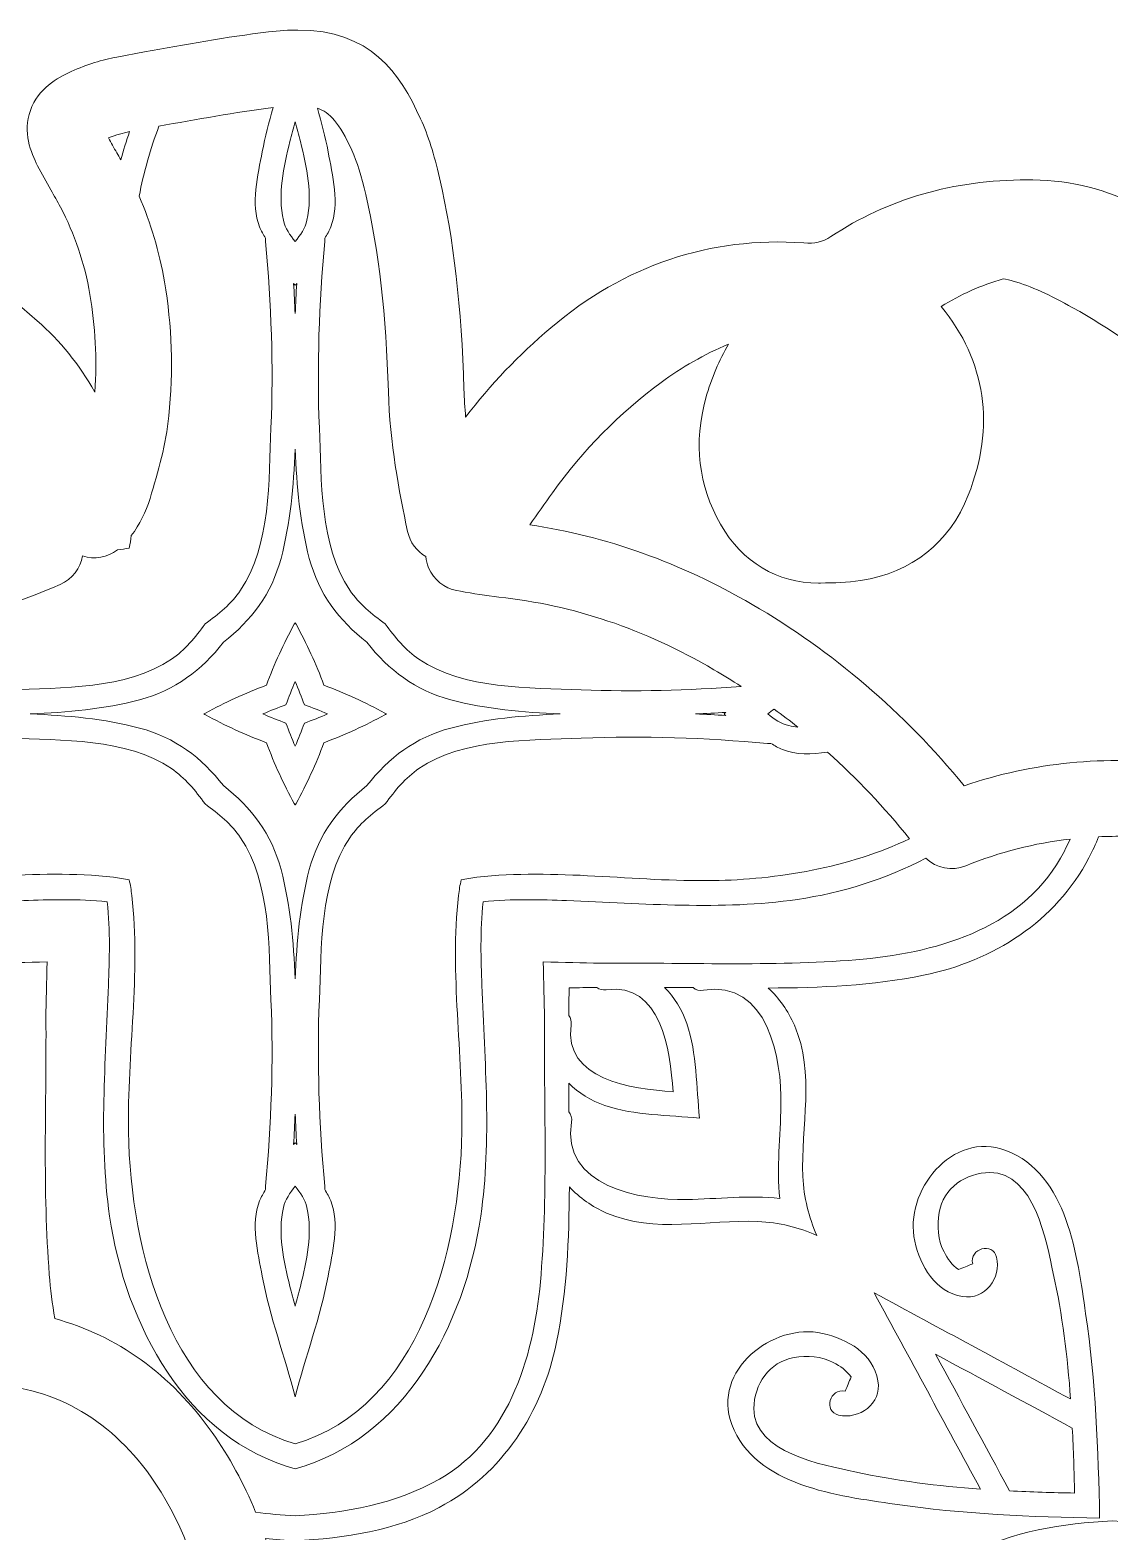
# Model space of a CAD drawing. Header units: inches. Extents: x 792 to 7891, y -1102 to 2748.
# Drawn here: x 2981.9 to 3312.9, y -572.5 to -112.1 of the extents above; entities that cross this region are included whole.
import ezdxf

# ---------------------------------------------------------------- set-up
doc = ezdxf.new("R2010")
doc.units = ezdxf.units.IN
doc.header["$MEASUREMENT"] = 0
doc.layers.add('Layer 1', color=7, linetype='Continuous')

# ---------------------------------------------------------------- blocks, each defined once
blk = doc.blocks.new('block 17')
at = {"layer": 'Layer 1', "lineweight": 0}
for points, knots in [([(3281.02, -455.57), (3264.52, -449.29), (3249.64, -468.17), (3253.06, -483.33), (3254.82, -491.1), (3259.23, -498.88), (3267.66, -500.34), (3274.67, -501.55), (3279.58, -494.55), (3278.13, -488.3), (3277.02, -483.54), (3269.7, -485.56), (3270.81, -490.32), (3269.35, -490.91), (3267.89, -491.51), (3266.43, -492.1), (3264.49, -490.63), (3263.03, -488.82), (3262.04, -486.66), (3260.05, -483.08), (3259.87, -478.57), (3260.51, -474.63), (3261.75, -466.99), (3268.79, -462.38), (3276.09, -462.33), (3289.75, -462.23), (3293.38, -483.52), (3295.52, -493.28), (3298.3, -505.94), (3299.88, -518.81), (3300.82, -531.75), (3280.76, -520.91), (3260.71, -510.06), (3240.66, -499.22), (3251.5, -519.27), (3262.35, -539.32), (3273.19, -559.38), (3260.25, -558.44), (3247.38, -556.86), (3234.72, -554.08), (3224.96, -551.95), (3203.67, -548.31), (3203.77, -534.66), (3203.82, -527.35), (3208.43, -520.31), (3216.07, -519.07), (3220.01, -518.43), (3224.52, -518.62), (3228.1, -520.6), (3230.26, -521.59), (3232.07, -523.05), (3233.54, -524.99), (3232.95, -526.45), (3232.35, -527.91), (3231.76, -529.37), (3227, -528.26), (3224.98, -535.58), (3229.74, -536.69), (3235.98, -538.15), (3242.99, -533.23), (3241.78, -526.22), (3240.32, -517.79), (3232.54, -513.38), (3224.77, -511.63), (3209.6, -508.2), (3190.72, -523.08), (3197.01, -539.58), (3204.22, -558.51), (3229.63, -561.45), (3246.98, -563.99), (3267.79, -567.03), (3288.73, -567.9), (3309.71, -568.27), (3309.34, -547.29), (3308.47, -526.35), (3305.43, -505.54), (3302.89, -488.19), (3299.95, -462.78), (3281.02, -455.57)], [0, 0, 0, 0, 1, 1, 1, 2, 2, 2, 3, 3, 3, 4, 4, 4, 5, 5, 5, 6, 6, 6, 7, 7, 7, 8, 8, 8, 9, 9, 9, 10, 10, 10, 11, 11, 11, 12, 12, 12, 13, 13, 13, 14, 14, 14, 15, 15, 15, 16, 16, 16, 17, 17, 17, 18, 18, 18, 19, 19, 19, 20, 20, 20, 21, 21, 21, 22, 22, 22, 23, 23, 23, 24, 24, 24, 25, 25, 25, 26, 26, 26, 26]), ([(3282.11, -559.91), (3274.55, -545.94), (3267, -531.97), (3259.44, -518), (3273.41, -525.56), (3287.38, -533.11), (3301.35, -540.67), (3301.69, -547.31), (3301.9, -553.95), (3302.03, -560.59), (3295.39, -560.46), (3288.74, -560.25), (3282.11, -559.91)], [0, 0, 0, 0, 1, 1, 1, 2, 2, 2, 3, 3, 3, 4, 4, 4, 4])]:
    blk.add_open_spline(points, degree=3, knots=knots, dxfattribs=at)
blk = doc.blocks.new('block 18')
at = {"layer": 'Layer 1', "lineweight": 0}
for points, knots in [([(3090.66, -321.46), (3084.8, -318.28), (3078.52, -315.36), (3072, -312.93), (3069.58, -306.42), (3066.66, -300.13), (3063.47, -294.27), (3063.38, -294.1), (3063.28, -293.93), (3063.18, -293.76), (3063.09, -293.93), (3062.99, -294.1), (3062.9, -294.27), (3059.71, -300.13), (3056.79, -306.42), (3054.37, -312.93), (3047.85, -315.36), (3041.57, -318.28), (3035.71, -321.46), (3035.54, -321.55), (3035.37, -321.65), (3035.2, -321.75), (3035.37, -321.84), (3035.54, -321.94), (3035.71, -322.03), (3041.57, -325.22), (3047.85, -328.14), (3054.37, -330.56), (3056.79, -337.08), (3059.71, -343.37), (3062.9, -349.22), (3062.99, -349.39), (3063.09, -349.56), (3063.18, -349.73), (3063.28, -349.56), (3063.38, -349.39), (3063.47, -349.22), (3066.66, -343.37), (3069.58, -337.08), (3072, -330.56), (3078.52, -328.14), (3084.8, -325.22), (3090.66, -322.03), (3090.83, -321.94), (3091, -321.84), (3091.17, -321.75), (3091, -321.65), (3090.83, -321.55), (3090.66, -321.46)], [0, 0, 0, 0, 1, 1, 1, 2, 2, 2, 3, 3, 3, 4, 4, 4, 5, 5, 5, 6, 6, 6, 7, 7, 7, 8, 8, 8, 9, 9, 9, 10, 10, 10, 11, 11, 11, 12, 12, 12, 13, 13, 13, 14, 14, 14, 15, 15, 15, 16, 16, 16, 16]), ([(3066, -324.57), (3065.14, -326.95), (3064.19, -329.32), (3063.18, -331.67), (3062.18, -329.32), (3061.23, -326.95), (3060.37, -324.57), (3057.98, -323.7), (3055.61, -322.75), (3053.26, -321.75), (3055.61, -320.74), (3057.98, -319.79), (3060.37, -318.93), (3061.23, -316.54), (3062.18, -314.17), (3063.18, -311.82), (3064.19, -314.17), (3065.14, -316.54), (3066, -318.93), (3068.39, -319.79), (3070.76, -320.74), (3073.11, -321.75), (3070.76, -322.75), (3068.39, -323.7), (3066, -324.57)], [0, 0, 0, 0, 1, 1, 1, 2, 2, 2, 3, 3, 3, 4, 4, 4, 5, 5, 5, 6, 6, 6, 7, 7, 7, 8, 8, 8, 8])]:
    blk.add_open_spline(points, degree=3, knots=knots, dxfattribs=at)
blk = doc.blocks.new('block 19')
at = {"layer": 'Layer 1', "lineweight": 0}
for points, knots in [([(3477.39, -556.43), (3471.98, -517.36), (3462.21, -480.47), (3448.36, -446.8), (3435.68, -415.96), (3415.81, -388.01), (3389.31, -363.72), (3372.77, -348.55), (3354.27, -339.63), (3334.34, -337.18), (3311.54, -334.39), (3289.26, -336.6), (3268.23, -343.74), (3249.71, -321.21), (3227.87, -302.53), (3203.2, -288.15), (3181.3, -275.38), (3158.41, -267.2), (3135.06, -263.77), (3137.36, -260.47), (3139.67, -257.19), (3142.02, -253.93), (3151.38, -240.93), (3162.59, -229.56), (3175.34, -220.12), (3181.65, -215.45), (3188.58, -211.5), (3195.94, -208.38), (3193.18, -213.33), (3190.74, -218.79), (3189.07, -224.83), (3185.24, -238.67), (3186.74, -251.72), (3193.55, -263.61), (3200.19, -275.24), (3210.86, -281.64), (3223.58, -281.64), (3223.63, -281.64), (3224.08, -281.64), (3224.13, -281.63), (3228.43, -281.57), (3232.32, -281.47), (3236.44, -280.83), (3252.26, -278.35), (3263.68, -269.31), (3269.46, -254.67), (3277.8, -233.53), (3274.92, -213.61), (3261.15, -196.84), (3266.99, -193.19), (3273.38, -190.36), (3280.18, -188.37), (3280.93, -188.37), (3282.69, -188.9), (3283.27, -189.07), (3288.72, -190.69), (3294.35, -193.2), (3301.53, -197.23), (3312.67, -203.48), (3323.27, -210.79), (3333.2, -219.13), (3334.54, -220.37), (3338.1, -223.67), (3343.63, -223.67), (3345.6, -223.67), (3347.53, -223.24), (3349.36, -222.41), (3352.9, -220.79), (3358.69, -216.53), (3357.83, -205.8), (3357, -194.95), (3350.84, -187.63), (3346.27, -183.06), (3338.7, -175.5), (3329.86, -170.66), (3322.07, -166.4), (3312.09, -160.94), (3301.37, -158.21), (3289.27, -158.05), (3289.27, -158.05), (3287.49, -158.04), (3287.49, -158.04), (3264.93, -158.04), (3244.71, -163.88), (3227.38, -175.4), (3224.75, -177.15), (3222.43, -177.58), (3219.05, -177.34), (3190.2, -175.38), (3164.17, -184.18), (3141.5, -203.38), (3131.64, -211.73), (3122.93, -220.88), (3115.43, -230.76), (3115.18, -227.94), (3115.01, -225.1), (3114.92, -222.24), (3114.18, -197.12), (3111.8, -176.51), (3107.43, -157.39), (3105.79, -150.18), (3103.94, -144.45), (3101.64, -139.37), (3095.22, -125.2), (3086.21, -112.1), (3064.02, -112.1), (3061.25, -112.1), (3058.28, -112.29), (3054.96, -112.69), (3042.13, -114.22), (3029.36, -116.56), (3017.01, -118.83), (3017.01, -118.83), (3008.52, -120.38), (3008.52, -120.38), (3004.09, -121.18), (2999.4, -122.67), (2994.57, -124.81), (2990.32, -126.7), (2984.39, -130), (2982.02, -136.73), (2979.65, -143.43), (2982.16, -149.62), (2984.25, -153.7), (2985.54, -156.21), (2986.93, -158.67), (2988.32, -161.12), (2989.31, -162.87), (2990.29, -164.61), (2991.23, -166.38), (2995.65, -174.66), (2998.61, -183.43), (3000.28, -193.19), (3001.95, -202.89), (3002.46, -212.92), (3001.81, -223.07), (2996.95, -214.56), (2991.13, -207.4), (2984.15, -201.22), (2959.12, -179.06), (2930.13, -168.35), (2897.77, -169.44), (2869.86, -170.37), (2846.42, -180.46), (2828.1, -199.45), (2826.64, -200.96), (2826.35, -201.06), (2825.23, -200.96), (2825.23, -200.96), (2824.71, -200.96), (2824.71, -200.96), (2800.97, -200.96), (2782.49, -213), (2767.56, -224.78), (2764.78, -226.97), (2756.32, -233.63), (2756.29, -247.44), (2756.28, -251.94), (2758.86, -256.03), (2762.92, -257.95), (2766.98, -259.87), (2771.79, -259.28), (2775.25, -256.42), (2775.25, -256.42), (2778.01, -254.13), (2778.01, -254.13), (2779.4, -252.97), (2780.49, -252.06), (2781.62, -251.18), (2788.96, -245.49), (2797.06, -240.42), (2805.81, -236.02), (2804.59, -240.04), (2803.69, -244.53), (2803.6, -249.34), (2803.37, -261.53), (2807.59, -272.67), (2815.48, -280.71), (2823.7, -289.08), (2835.09, -293.47), (2847.89, -292.84), (2853.83, -292.55), (2859.54, -291.55), (2864.84, -289.87), (2882.34, -284.32), (2892.53, -268.16), (2890.22, -249.64), (2888.56, -236.39), (2882.32, -225.35), (2871.68, -216.82), (2871.06, -216.32), (2870.43, -215.84), (2869.8, -215.38), (2878.33, -207.21), (2887.97, -201.91), (2899.06, -199.27), (2900.32, -198.97), (2901.6, -199.01), (2903.63, -199.39), (2911.59, -200.88), (2919.5, -204.16), (2929.28, -210.05), (2948.77, -221.78), (2962.82, -239.67), (2972.19, -264.71), (2963.54, -267.95), (2954.3, -270.79), (2944.19, -273.32), (2944.19, -273.32), (2933.91, -275.87), (2933.91, -275.87), (2922.44, -278.71), (2910.58, -281.65), (2898.93, -284.91), (2873.24, -292.11), (2851.74, -304.96), (2834.93, -323.15), (2822.92, -321.55), (2810.77, -321.65), (2798.69, -323.44), (2768.6, -327.91), (2740.82, -341.96), (2716.13, -365.22), (2701.72, -378.79), (2689.26, -394.53), (2678.02, -413.35), (2660.46, -442.75), (2645.69, -474.91), (2632.87, -511.68), (2620.75, -546.43), (2611.72, -584.6), (2605.26, -628.4), (2598.68, -673.02), (2596.29, -712.54), (2597.94, -749.22), (2598.76, -767.29), (2600.43, -785.83), (2603.05, -805.91), (2608.58, -848.28), (2619.46, -889.04), (2635.4, -927.06), (2651.97, -966.6), (2674.24, -1002.18), (2701.6, -1032.8), (2711.74, -1044.16), (2723.49, -1053.78), (2736.52, -1061.41), (2752.99, -1071.06), (2770.76, -1073.36), (2788.18, -1068.1), (2811.17, -1061.16), (2830.18, -1048.54), (2844.68, -1030.58), (2850.35, -1023.56), (2854.99, -1015.99), (2858.92, -1008.65), (2859.48, -1009.66), (2860.04, -1010.66), (2860.6, -1011.66), (2864.71, -1018.99), (2868.95, -1026.58), (2873.4, -1033.98), (2882.97, -1049.89), (2895.38, -1063.35), (2910.29, -1073.98), (2930.09, -1088.09), (2952.95, -1091.38), (2976.3, -1083.46), (3000.46, -1075.27), (3019.19, -1061.31), (3032.1, -1041.89), (3033.6, -1045.17), (3035.2, -1048.47), (3037.07, -1051.73), (3041.58, -1059.61), (3046.24, -1066), (3051.33, -1071.27), (3064.18, -1084.58), (3081.33, -1088.36), (3098.79, -1081.62), (3117.06, -1074.57), (3131.64, -1063.19), (3142.13, -1047.8), (3142.59, -1047.12), (3143.04, -1046.44), (3143.47, -1045.76), (3144.19, -1047.19), (3144.92, -1048.62), (3145.68, -1050.04), (3156.2, -1069.81), (3173.6, -1082.3), (3195.99, -1086.14), (3202.78, -1087.31), (3209.72, -1087.9), (3216.61, -1087.9), (3225.03, -1087.9), (3233.5, -1087.02), (3241.8, -1085.28), (3263.79, -1080.67), (3284.57, -1070.87), (3309.18, -1053.5), (3334.32, -1035.75), (3356.25, -1013.03), (3376.2, -984.04), (3395.04, -956.69), (3411.42, -925.97), (3429.31, -884.43), (3445.92, -845.87), (3458.59, -802.09), (3468.05, -750.6), (3470.6, -736.71), (3472.7, -722.59), (3474.73, -708.94), (3475.77, -701.95), (3476.81, -694.95), (3477.92, -687.97), (3480.45, -671.91), (3481.96, -655.46), (3482.4, -639.08), (3483.11, -612.95), (3481.47, -585.92), (3477.39, -556.43)], [0, 0, 0, 0, 1, 1, 1, 2, 2, 2, 3, 3, 3, 4, 4, 4, 5, 5, 5, 6, 6, 6, 7, 7, 7, 8, 8, 8, 9, 9, 9, 10, 10, 10, 11, 11, 11, 12, 12, 12, 13, 13, 13, 14, 14, 14, 15, 15, 15, 16, 16, 16, 17, 17, 17, 18, 18, 18, 19, 19, 19, 20, 20, 20, 21, 21, 21, 22, 22, 22, 23, 23, 23, 24, 24, 24, 25, 25, 25, 26, 26, 26, 27, 27, 27, 28, 28, 28, 29, 29, 29, 30, 30, 30, 31, 31, 31, 32, 32, 32, 33, 33, 33, 34, 34, 34, 35, 35, 35, 36, 36, 36, 37, 37, 37, 38, 38, 38, 39, 39, 39, 40, 40, 40, 41, 41, 41, 42, 42, 42, 43, 43, 43, 44, 44, 44, 45, 45, 45, 46, 46, 46, 47, 47, 47, 48, 48, 48, 49, 49, 49, 50, 50, 50, 51, 51, 51, 52, 52, 52, 53, 53, 53, 54, 54, 54, 55, 55, 55, 56, 56, 56, 57, 57, 57, 58, 58, 58, 59, 59, 59, 60, 60, 60, 61, 61, 61, 62, 62, 62, 63, 63, 63, 64, 64, 64, 65, 65, 65, 66, 66, 66, 67, 67, 67, 68, 68, 68, 69, 69, 69, 70, 70, 70, 71, 71, 71, 72, 72, 72, 73, 73, 73, 74, 74, 74, 75, 75, 75, 76, 76, 76, 77, 77, 77, 78, 78, 78, 79, 79, 79, 80, 80, 80, 81, 81, 81, 82, 82, 82, 83, 83, 83, 84, 84, 84, 85, 85, 85, 86, 86, 86, 87, 87, 87, 88, 88, 88, 89, 89, 89, 90, 90, 90, 91, 91, 91, 92, 92, 92, 93, 93, 93, 94, 94, 94, 95, 95, 95, 96, 96, 96, 97, 97, 97, 98, 98, 98, 99, 99, 99, 100, 100, 100, 101, 101, 101, 102, 102, 102, 103, 103, 103, 104, 104, 104, 105, 105, 105, 106, 106, 106, 107, 107, 107, 107]), ([(2905.19, -307.24), (2916.5, -304.07), (2928.18, -301.18), (2939.48, -298.38), (2939.48, -298.38), (2949.82, -295.81), (2949.82, -295.81), (2965.08, -291.99), (2978.62, -287.48), (2991.2, -282.04), (2994.93, -280.42), (2997.39, -277.07), (2998.03, -273.31), (3001.69, -274.57), (3005.67, -273.8), (3008.73, -271.48), (3009.93, -271.32), (3011.14, -271.14), (3012.34, -270.9), (3012.59, -269.63), (3012.78, -268.36), (3012.96, -267.08), (3015.54, -263.66), (3017.47, -259.84), (3018.73, -255.67), (3021.25, -247.3), (3023.6, -239.06), (3024.47, -230.38), (3025.88, -216.44), (3025.43, -202.61), (3023.13, -189.26), (3021.53, -179.92), (3018.96, -171.28), (3015.35, -163.04), (3016.8, -155.73), (3018.8, -148.49), (3021.43, -141.59), (3032.93, -139.48), (3044.79, -137.33), (3056.41, -135.89), (3055.14, -140.36), (3053.96, -144.85), (3053.1, -149.43), (3051.79, -156.37), (3049.49, -165.61), (3052.27, -172.44), (3052.77, -173.67), (3053.42, -174.82), (3054.14, -175.93), (3054.09, -176.25), (3054.06, -176.59), (3054.1, -176.97), (3055.86, -195.94), (3056.55, -215.03), (3055.77, -234.08), (3055.11, -249.94), (3055.74, -270.06), (3046.44, -283.81), (3043.63, -287.95), (3039.71, -291.14), (3035.58, -294.15), (3032.58, -298.27), (3029.39, -302.2), (3025.25, -305), (3011.5, -314.31), (2991.38, -313.68), (2975.52, -314.33), (2956.47, -315.11), (2937.38, -314.42), (2918.41, -312.66), (2918.03, -312.62), (2917.69, -312.65), (2917.37, -312.71), (2916.26, -311.98), (2915.11, -311.33), (2913.88, -310.83), (2907.9, -308.4), (2900.08, -309.85), (2893.57, -311.13), (2897.32, -309.7), (2901.15, -308.37), (2905.19, -307.24)], [0, 0, 0, 0, 1, 1, 1, 2, 2, 2, 3, 3, 3, 4, 4, 4, 5, 5, 5, 6, 6, 6, 7, 7, 7, 8, 8, 8, 9, 9, 9, 10, 10, 10, 11, 11, 11, 12, 12, 12, 13, 13, 13, 14, 14, 14, 15, 15, 15, 16, 16, 16, 17, 17, 17, 18, 18, 18, 19, 19, 19, 20, 20, 20, 21, 21, 21, 22, 22, 22, 23, 23, 23, 24, 24, 24, 25, 25, 25, 26, 26, 26, 27, 27, 27, 27]), ([(3080.52, -148.94), (3082.17, -152.57), (3083.54, -156.9), (3084.83, -162.56), (3088.85, -180.17), (3091.05, -199.35), (3091.75, -222.93), (3092.21, -238.62), (3094.98, -253.43), (3097.64, -265.85), (3098.34, -269.16), (3100.43, -271.91), (3103.26, -273.51), (3103.35, -274.67), (3103.63, -275.82), (3104.08, -276.93), (3105.59, -280.6), (3108.87, -283.24), (3112.77, -283.94), (3112.77, -283.94), (3113.82, -284.12), (3113.82, -284.12), (3117.86, -284.85), (3121.67, -285.53), (3125.62, -285.95), (3148.43, -288.36), (3169.99, -295.63), (3191.53, -308.18), (3194.34, -309.82), (3197.09, -311.54), (3199.82, -313.3), (3183.53, -314.54), (3167.17, -315), (3150.85, -314.33), (3134.99, -313.68), (3114.87, -314.31), (3101.12, -305), (3096.98, -302.2), (3093.79, -298.27), (3090.78, -294.15), (3086.66, -291.14), (3082.74, -287.95), (3079.93, -283.81), (3070.62, -270.06), (3071.26, -249.94), (3070.6, -234.08), (3069.82, -215.03), (3070.51, -195.94), (3072.27, -176.97), (3072.31, -176.59), (3072.28, -176.25), (3072.23, -175.93), (3072.95, -174.82), (3073.6, -173.67), (3074.1, -172.44), (3076.88, -165.61), (3074.58, -156.37), (3073.27, -149.43), (3072.42, -144.91), (3071.26, -140.47), (3070.01, -136.06), (3073.75, -137.3), (3076.71, -140.54), (3080.52, -148.94)], [0, 0, 0, 0, 1, 1, 1, 2, 2, 2, 3, 3, 3, 4, 4, 4, 5, 5, 5, 6, 6, 6, 7, 7, 7, 8, 8, 8, 9, 9, 9, 10, 10, 10, 11, 11, 11, 12, 12, 12, 13, 13, 13, 14, 14, 14, 15, 15, 15, 16, 16, 16, 17, 17, 17, 18, 18, 18, 19, 19, 19, 20, 20, 20, 21, 21, 21, 21]), ([(3061.57, -146.27), (3062.08, -144.25), (3062.62, -142.25), (3063.18, -140.24), (3063.75, -142.25), (3064.29, -144.25), (3064.8, -146.27), (3066.74, -153.98), (3068.6, -162.54), (3066.78, -170.42), (3066.22, -172.85), (3064.8, -174.92), (3063.18, -176.94), (3061.57, -174.92), (3060.15, -172.85), (3059.59, -170.42), (3057.77, -162.54), (3059.63, -153.98), (3061.57, -146.27)], [0, 0, 0, 0, 1, 1, 1, 2, 2, 2, 3, 3, 3, 4, 4, 4, 5, 5, 5, 6, 6, 6, 6]), ([(3012.45, -143.24), (3011.42, -146.09), (3010.53, -148.99), (3009.72, -151.91), (3009.31, -151.18), (3008.91, -150.44), (3008.5, -149.7), (3007.64, -148.2), (3006.79, -146.69), (3005.97, -145.17), (3008.28, -144.26), (3010.45, -143.62), (3012.45, -143.24)], [0, 0, 0, 0, 1, 1, 1, 2, 2, 2, 3, 3, 3, 4, 4, 4, 4]), ([(3063.68, -189.77), (3063.48, -192.86), (3063.32, -195.95), (3063.18, -199.03), (3063.05, -195.95), (3062.89, -192.86), (3062.69, -189.77), (3062.84, -189.98), (3063.01, -190.16), (3063.18, -190.31), (3063.36, -190.16), (3063.53, -189.98), (3063.68, -189.77)], [0, 0, 0, 0, 1, 1, 1, 2, 2, 2, 3, 3, 3, 4, 4, 4, 4]), ([(3063.18, -240.56), (3063.65, -251.86), (3064.66, -263.24), (3067.52, -274.08), (3070.39, -284.94), (3076.59, -293.06), (3085.16, -299.77), (3091.87, -308.34), (3099.99, -314.54), (3110.86, -317.41), (3121.69, -320.27), (3133.08, -321.28), (3144.37, -321.75), (3133.08, -322.21), (3121.69, -323.22), (3110.86, -326.09), (3099.99, -328.95), (3091.87, -335.15), (3085.16, -343.72), (3076.59, -350.43), (3070.39, -358.55), (3067.52, -369.42), (3064.66, -380.25), (3063.65, -391.64), (3063.18, -402.93), (3062.72, -391.64), (3061.71, -380.25), (3058.84, -369.42), (3055.98, -358.55), (3049.78, -350.43), (3041.21, -343.72), (3034.5, -335.15), (3026.38, -328.95), (3015.51, -326.09), (3004.68, -323.22), (2993.29, -322.21), (2982, -321.75), (2993.29, -321.28), (3004.68, -320.27), (3015.51, -317.41), (3026.38, -314.54), (3034.5, -308.34), (3041.21, -299.77), (3049.78, -293.06), (3055.98, -284.94), (3058.84, -274.08), (3061.71, -263.24), (3062.72, -251.86), (3063.18, -240.56)], [0, 0, 0, 0, 1, 1, 1, 2, 2, 2, 3, 3, 3, 4, 4, 4, 5, 5, 5, 6, 6, 6, 7, 7, 7, 8, 8, 8, 9, 9, 9, 10, 10, 10, 11, 11, 11, 12, 12, 12, 13, 13, 13, 14, 14, 14, 15, 15, 15, 16, 16, 16, 16]), ([(3195.16, -322.24), (3192.07, -322.04), (3188.99, -321.88), (3185.9, -321.75), (3188.98, -321.61), (3192.07, -321.45), (3195.16, -321.26), (3194.95, -321.4), (3194.78, -321.57), (3194.62, -321.75), (3194.78, -321.92), (3194.95, -322.09), (3195.16, -322.24)], [0, 0, 0, 0, 1, 1, 1, 2, 2, 2, 3, 3, 3, 4, 4, 4, 4]), ([(3209.98, -320.28), (3212.44, -322.07), (3214.86, -323.92), (3217.24, -325.82), (3216.32, -325.7), (3215.41, -325.55), (3214.51, -325.34), (3212.08, -324.78), (3210.01, -323.36), (3207.99, -321.75), (3208.64, -321.22), (3209.31, -320.74), (3209.98, -320.28)], [0, 0, 0, 0, 1, 1, 1, 2, 2, 2, 3, 3, 3, 4, 4, 4, 4]), ([(2866.9, -325.49), (2874.82, -327.88), (2882.73, -330.3), (2890.87, -331.83), (2897.81, -333.14), (2907.05, -335.44), (2913.88, -332.66), (2915.11, -332.16), (2916.26, -331.51), (2917.37, -330.79), (2917.69, -330.84), (2918.03, -330.87), (2918.41, -330.83), (2937.38, -329.07), (2956.47, -328.38), (2975.52, -329.16), (2991.38, -329.82), (3011.5, -329.19), (3025.25, -338.49), (3029.39, -341.3), (3032.58, -345.22), (3035.58, -349.35), (3039.71, -352.35), (3043.63, -355.54), (3046.44, -359.68), (3055.74, -373.43), (3055.11, -393.55), (3055.77, -409.41), (3056.55, -428.46), (3055.86, -447.55), (3054.1, -466.53), (3054.06, -466.9), (3054.09, -467.24), (3054.14, -467.56), (3053.42, -468.67), (3052.77, -469.83), (3052.27, -471.05), (3049.49, -477.88), (3051.79, -487.12), (3053.1, -494.07), (3055.47, -506.66), (3059.98, -518.7), (3063.18, -531.08), (3066.39, -518.7), (3070.9, -506.66), (3073.27, -494.07), (3074.58, -487.12), (3076.88, -477.88), (3074.1, -471.05), (3073.6, -469.83), (3072.95, -468.67), (3072.23, -467.56), (3072.28, -467.24), (3072.31, -466.9), (3072.27, -466.53), (3070.51, -447.55), (3069.82, -428.46), (3070.6, -409.41), (3071.26, -393.55), (3070.62, -373.43), (3079.93, -359.68), (3082.74, -355.54), (3086.66, -352.35), (3090.78, -349.35), (3093.79, -345.22), (3096.98, -341.3), (3101.12, -338.49), (3114.87, -329.19), (3134.99, -329.82), (3150.85, -329.16), (3169.9, -328.38), (3188.99, -329.07), (3207.96, -330.83), (3208.34, -330.87), (3208.68, -330.84), (3209, -330.79), (3210.11, -331.51), (3211.26, -332.16), (3212.49, -332.66), (3216.58, -334.33), (3221.53, -334.16), (3226.33, -333.49), (3235.34, -341.52), (3243.71, -350.39), (3251.47, -359.99), (3232.93, -368.9), (3210.58, -372.52), (3191.34, -372.83), (3167.26, -373.23), (3142.81, -369.07), (3118.82, -371.82), (3117.22, -372), (3115.62, -372.27), (3114.03, -372.59), (3113.71, -374.18), (3113.44, -375.78), (3113.26, -377.38), (3110.51, -401.38), (3114.67, -425.82), (3114.27, -449.9), (3113.67, -486.35), (3101.44, -534.13), (3063.18, -545.53), (3024.93, -534.13), (3012.7, -486.35), (3012.1, -449.9), (3011.7, -425.82), (3015.86, -401.38), (3013.11, -377.38), (3012.93, -375.78), (3012.66, -374.18), (3012.34, -372.59), (3010.75, -372.27), (3009.15, -372), (3007.55, -371.82), (2983.56, -369.07), (2959.11, -373.23), (2935.03, -372.83), (2905.7, -372.35), (2869.07, -364.3), (2849.92, -341.26), (2855.08, -335.33), (2860.71, -330.06), (2866.9, -325.49)], [0, 0, 0, 0, 1, 1, 1, 2, 2, 2, 3, 3, 3, 4, 4, 4, 5, 5, 5, 6, 6, 6, 7, 7, 7, 8, 8, 8, 9, 9, 9, 10, 10, 10, 11, 11, 11, 12, 12, 12, 13, 13, 13, 14, 14, 14, 15, 15, 15, 16, 16, 16, 17, 17, 17, 18, 18, 18, 19, 19, 19, 20, 20, 20, 21, 21, 21, 22, 22, 22, 23, 23, 23, 24, 24, 24, 25, 25, 25, 26, 26, 26, 27, 27, 27, 28, 28, 28, 29, 29, 29, 30, 30, 30, 31, 31, 31, 32, 32, 32, 33, 33, 33, 34, 34, 34, 35, 35, 35, 36, 36, 36, 37, 37, 37, 38, 38, 38, 39, 39, 39, 40, 40, 40, 41, 41, 41, 41]), ([(2837.29, -347.01), (2839.85, -347.49), (2842.38, -347), (2844.61, -345.87), (2860.03, -364.3), (2884.94, -375.06), (2909.27, -378.6), (2932.73, -382.02), (2956.48, -379.8), (2980.04, -378.97), (2987.6, -378.7), (2996.77, -378.35), (3005.57, -379.36), (3006.58, -388.16), (3006.23, -397.33), (3005.97, -404.89), (3005.13, -428.45), (3002.91, -452.2), (3006.33, -475.66), (3011.21, -509.17), (3029.7, -543.87), (3063.18, -553.2), (3096.67, -543.87), (3115.16, -509.17), (3120.04, -475.66), (3123.46, -452.2), (3121.24, -428.45), (3120.4, -404.89), (3120.14, -397.33), (3119.79, -388.16), (3120.8, -379.36), (3129.6, -378.35), (3138.77, -378.7), (3146.33, -378.97), (3169.89, -379.8), (3193.64, -382.02), (3217.1, -378.6), (3230.6, -376.64), (3244.26, -372.42), (3256.41, -365.95), (3259.66, -369.04), (3264.48, -370.02), (3268.75, -368.28), (3279.05, -364.09), (3289.74, -361.38), (3300.7, -360.09), (3299.81, -362.07), (3298.84, -364.03), (3297.75, -365.94), (3285.11, -388.05), (3258.7, -395.22), (3235.04, -397.1), (3209.08, -399.16), (3182.61, -397.97), (3156.58, -398.12), (3151.32, -398.15), (3145.36, -397.85), (3139.23, -397.79), (3139.28, -403.92), (3139.59, -409.88), (3139.56, -415.14), (3139.41, -441.18), (3140.6, -467.64), (3138.54, -493.6), (3136.66, -517.26), (3129.49, -543.68), (3107.38, -556.31), (3093.83, -564.05), (3078.57, -566.63), (3063.18, -567.6), (3059.12, -567.35), (3055.07, -566.97), (3051.06, -566.42), (3047.47, -557.63), (3043.06, -549.51), (3037.73, -541.99), (3025.13, -524.17), (3008.45, -512.25), (2989.52, -507.11), (2988.73, -502.59), (2988.19, -498.05), (2987.83, -493.6), (2985.77, -467.64), (2986.96, -441.18), (2986.81, -415.14), (2986.78, -409.88), (2987.09, -403.92), (2987.14, -397.79), (2981.01, -397.85), (2975.05, -398.15), (2969.79, -398.12), (2943.76, -397.97), (2917.29, -399.16), (2891.33, -397.1), (2867.67, -395.22), (2841.26, -388.05), (2828.62, -365.94), (2824.89, -359.39), (2822.37, -352.44), (2820.64, -345.28), (2826.22, -345.43), (2831.79, -345.98), (2837.29, -347.01)], [0, 0, 0, 0, 1, 1, 1, 2, 2, 2, 3, 3, 3, 4, 4, 4, 5, 5, 5, 6, 6, 6, 7, 7, 7, 8, 8, 8, 9, 9, 9, 10, 10, 10, 11, 11, 11, 12, 12, 12, 13, 13, 13, 14, 14, 14, 15, 15, 15, 16, 16, 16, 17, 17, 17, 18, 18, 18, 19, 19, 19, 20, 20, 20, 21, 21, 21, 22, 22, 22, 23, 23, 23, 24, 24, 24, 25, 25, 25, 26, 26, 26, 27, 27, 27, 28, 28, 28, 29, 29, 29, 30, 30, 30, 31, 31, 31, 32, 32, 32, 33, 33, 33, 34, 34, 34, 34]), ([(3459.22, -638.45), (3458.97, -647.93), (3458.29, -657.42), (3457.28, -666.84), (3456.65, -666.89), (3456.05, -666.99), (3455.41, -667.01), (3440.04, -667.66), (3423.79, -663.2), (3409.06, -669.61), (3404.64, -671.54), (3400.72, -674.28), (3397.64, -677.64), (3397.58, -661.61), (3396.89, -645.58), (3393.71, -630.01), (3393.56, -629.27), (3393.33, -628.56), (3393.16, -627.83), (3393.32, -625.97), (3393.49, -624.09), (3393.65, -622.25), (3394.17, -616.05), (3394.16, -609.23), (3393.6, -601.41), (3393.14, -594.85), (3392.05, -579.48), (3375.19, -579.48), (3372.57, -579.48), (3369.78, -579.84), (3365.84, -580.45), (3364.03, -580.74), (3362.58, -581.28), (3361.58, -581.69), (3360.3, -580.9), (3359.06, -580.04), (3357.7, -579.33), (3344.27, -572.27), (3328.88, -569.96), (3313.61, -569.1), (3298.35, -569.96), (3282.96, -572.27), (3269.53, -579.33), (3249.99, -589.6), (3237.88, -608.62), (3233.51, -630.01), (3233.2, -631.54), (3233.02, -633.08), (3232.75, -634.62), (3232.19, -632.67), (3231.62, -630.72), (3230.98, -628.76), (3226.1, -613.95), (3217.31, -601.47), (3204.88, -591.65), (3191.15, -580.81), (3174.76, -576.91), (3157.35, -580.34), (3153.69, -581.06), (3150.15, -582.06), (3146.7, -583.14), (3140.82, -581.91), (3134.96, -581.11), (3129.82, -580.36), (3109.01, -577.32), (3088.07, -576.45), (3067.09, -576.08), (3067.46, -597.06), (3068.33, -618), (3071.37, -638.81), (3072.09, -643.74), (3072.86, -649.32), (3074, -654.96), (3069.27, -669), (3066.62, -684.45), (3066.07, -701.79), (3065.75, -714.22), (3067.57, -726.91), (3071.65, -740.59), (3074.23, -749.24), (3077.5, -756.78), (3081.49, -763.39), (3077.15, -767.82), (3073.34, -772.81), (3070.34, -778.52), (3067, -784.88), (3064.75, -791.68), (3063.18, -798.69), (3061.62, -791.68), (3059.37, -784.88), (3056.03, -778.52), (3046.96, -761.25), (3031.04, -749.81), (3012.7, -744.37), (3024.44, -734.45), (3034.32, -722.51), (3042.09, -708.46), (3055.1, -684.94), (3061.77, -658.55), (3062.47, -628.19), (3063.09, -617.74), (3061.58, -607.71), (3059.99, -598.33), (3059.65, -596.33), (3059.25, -594.4), (3058.85, -592.46), (3059.04, -587), (3059.18, -581.54), (3059.28, -576.08), (3057.73, -576.11), (3056.18, -576.16), (3054.62, -576.2), (3054.44, -575.64), (3054.27, -575.07), (3054.09, -574.52), (3057.11, -574.83), (3060.15, -575.08), (3063.18, -575.25), (3078.45, -574.39), (3093.84, -572.08), (3107.27, -565.02), (3126.81, -554.75), (3138.92, -535.73), (3143.28, -514.34), (3146.47, -498.77), (3147.15, -482.74), (3147.21, -466.71), (3150.29, -470.07), (3154.21, -472.82), (3158.63, -474.74), (3173.36, -481.15), (3189.61, -476.7), (3204.98, -477.34), (3211.49, -477.61), (3217.44, -479.17), (3223.01, -481.58), (3223.01, -481.58), (3223.02, -481.58), (3223.02, -481.58), (3220.61, -476), (3219.05, -470.05), (3218.77, -463.54), (3218.13, -448.17), (3222.59, -431.92), (3216.18, -417.19), (3214.25, -412.77), (3211.51, -408.85), (3208.15, -405.77), (3224.18, -405.71), (3240.21, -405.03), (3255.78, -401.85), (3277.17, -397.48), (3296.19, -385.37), (3306.46, -365.83), (3307.56, -363.73), (3308.51, -361.58), (3309.39, -359.39), (3312.18, -359.26), (3314.98, -359.23), (3317.79, -359.28), (3318.69, -361.5), (3319.65, -363.7), (3320.77, -365.83), (3331.04, -385.37), (3350.06, -397.48), (3371.45, -401.85), (3379.73, -403.54), (3388.13, -404.49), (3396.6, -405.06), (3401.18, -410.66), (3405.39, -416.42), (3409.28, -422.33), (3405.63, -435.65), (3409.02, -449.94), (3408.45, -463.54), (3408.18, -470.05), (3406.61, -476), (3404.21, -481.58), (3409.79, -479.17), (3415.74, -477.61), (3422.24, -477.34), (3426.5, -477.16), (3430.82, -477.37), (3435.15, -477.64), (3443.95, -503.38), (3450.43, -530.84), (3454.42, -559.61), (3455.96, -570.74), (3457.03, -581.41), (3457.85, -591.87), (3453.26, -595.07), (3449.56, -599.22), (3447.44, -604.77), (3443.34, -615.53), (3449.96, -625.57), (3459.26, -630.32), (3459.24, -633.03), (3459.3, -635.77), (3459.22, -638.45)], [0, 0, 0, 0, 1, 1, 1, 2, 2, 2, 3, 3, 3, 4, 4, 4, 5, 5, 5, 6, 6, 6, 7, 7, 7, 8, 8, 8, 9, 9, 9, 10, 10, 10, 11, 11, 11, 12, 12, 12, 13, 13, 13, 14, 14, 14, 15, 15, 15, 16, 16, 16, 17, 17, 17, 18, 18, 18, 19, 19, 19, 20, 20, 20, 21, 21, 21, 22, 22, 22, 23, 23, 23, 24, 24, 24, 25, 25, 25, 26, 26, 26, 27, 27, 27, 28, 28, 28, 29, 29, 29, 30, 30, 30, 31, 31, 31, 32, 32, 32, 33, 33, 33, 34, 34, 34, 35, 35, 35, 36, 36, 36, 37, 37, 37, 38, 38, 38, 39, 39, 39, 40, 40, 40, 41, 41, 41, 42, 42, 42, 43, 43, 43, 44, 44, 44, 45, 45, 45, 46, 46, 46, 47, 47, 47, 48, 48, 48, 49, 49, 49, 50, 50, 50, 51, 51, 51, 52, 52, 52, 53, 53, 53, 54, 54, 54, 55, 55, 55, 56, 56, 56, 57, 57, 57, 58, 58, 58, 59, 59, 59, 60, 60, 60, 61, 61, 61, 62, 62, 62, 63, 63, 63, 64, 64, 64, 65, 65, 65, 66, 66, 66, 66]), ([(3211.73, -470.29), (3202.33, -469.22), (3192.65, -470.43), (3183.12, -470.62), (3169.09, -470.91), (3144.51, -466.61), (3147.89, -446.87), (3148.11, -445.59), (3147.73, -444.52), (3147.07, -443.71), (3147.05, -440.76), (3147.04, -437.83), (3147.04, -434.9), (3150.01, -437.94), (3153.79, -440.32), (3158.09, -441.78), (3167.42, -444.92), (3177.42, -444.65), (3187.12, -445.68), (3186.08, -435.98), (3186.36, -425.98), (3183.21, -416.65), (3181.76, -412.35), (3179.38, -408.57), (3176.34, -405.6), (3179.27, -405.6), (3182.2, -405.61), (3185.14, -405.63), (3185.95, -406.3), (3187.03, -406.67), (3188.31, -406.45), (3208.05, -403.07), (3212.35, -427.65), (3212.06, -441.68), (3211.87, -451.21), (3210.66, -460.89), (3211.73, -470.29)], [0, 0, 0, 0, 1, 1, 1, 2, 2, 2, 3, 3, 3, 4, 4, 4, 5, 5, 5, 6, 6, 6, 7, 7, 7, 8, 8, 8, 9, 9, 9, 10, 10, 10, 11, 11, 11, 12, 12, 12, 12]), ([(3147.08, -414.18), (3147.08, -411.34), (3147.1, -408.51), (3147.11, -405.68), (3149.95, -405.66), (3152.78, -405.64), (3155.62, -405.64), (3156.39, -406.19), (3157.37, -406.49), (3158.51, -406.33), (3175.35, -403.95), (3178.14, -424.84), (3178.98, -437.54), (3166.28, -436.7), (3145.39, -433.91), (3147.76, -417.07), (3147.92, -415.93), (3147.62, -414.95), (3147.08, -414.18)], [0, 0, 0, 0, 1, 1, 1, 2, 2, 2, 3, 3, 3, 4, 4, 4, 5, 5, 5, 6, 6, 6, 6]), ([(3062.69, -453.72), (3062.89, -450.63), (3063.05, -447.55), (3063.18, -444.46), (3063.32, -447.55), (3063.48, -450.63), (3063.68, -453.72), (3063.53, -453.52), (3063.36, -453.34), (3063.18, -453.18), (3063.01, -453.34), (3062.84, -453.52), (3062.69, -453.72)], [0, 0, 0, 0, 1, 1, 1, 2, 2, 2, 3, 3, 3, 4, 4, 4, 4]), ([(3063.18, -466.55), (3064.8, -468.57), (3066.22, -470.64), (3066.78, -473.07), (3068.6, -480.96), (3066.74, -489.51), (3064.8, -497.22), (3064.29, -499.24), (3063.75, -501.25), (3063.18, -503.25), (3062.62, -501.25), (3062.08, -499.24), (3061.57, -497.22), (3059.63, -489.51), (3057.77, -480.96), (3059.59, -473.07), (3060.15, -470.64), (3061.57, -468.57), (3063.18, -466.55)], [0, 0, 0, 0, 1, 1, 1, 2, 2, 2, 3, 3, 3, 4, 4, 4, 5, 5, 5, 6, 6, 6, 6]), ([(2970.09, -743.57), (2961.45, -747.22), (2952.95, -749.07), (2944.82, -749.07), (2925.05, -749.07), (2910.47, -738.02), (2901.73, -728.74), (2890.54, -716.87), (2882.82, -702.57), (2878.12, -685.03), (2867.54, -645.52), (2872.1, -608.3), (2891.68, -574.39), (2904.75, -551.76), (2923.47, -537.29), (2948.9, -530.15), (2955.35, -528.34), (2961.74, -527.42), (2967.87, -527.42), (2987.96, -527.42), (3006.05, -537.35), (3018.8, -555.38), (3027.99, -568.36), (3033.98, -583.68), (3037.13, -602.21), (3038.55, -610.6), (3039.79, -618.8), (3039.3, -627.24), (3038.68, -654.18), (3032.95, -677.07), (3021.8, -697.24), (3009.91, -718.73), (2992.99, -733.88), (2970.09, -743.57)], [0, 0, 0, 0, 1, 1, 1, 2, 2, 2, 3, 3, 3, 4, 4, 4, 5, 5, 5, 6, 6, 6, 7, 7, 7, 8, 8, 8, 9, 9, 9, 10, 10, 10, 11, 11, 11, 11]), ([(3349.76, -768.17), (3344.29, -791.16), (3337.29, -813.05), (3328.95, -833.25), (3313.62, -870.41), (3292.71, -898.83), (3265.2, -919.83), (3263.93, -912.75), (3262.43, -905.53), (3259.93, -898.32), (3257.21, -890.48), (3254.13, -884.42), (3250.23, -879.26), (3245.21, -872.61), (3237.97, -869.21), (3229.67, -869.91), (3211.68, -871.43), (3199.52, -879.59), (3193.55, -894.17), (3190.65, -901.25), (3188.64, -907.95), (3187.41, -914.67), (3185.3, -926.21), (3183.02, -939.81), (3182, -953.67), (3146.88, -956.98), (3110.59, -960.36), (3074.92, -960.56), (3074.92, -960.56), (3070.77, -960.58), (3070.77, -960.58), (3058.98, -960.64), (3047.2, -960.7), (3035.42, -960.95), (3012.61, -961.42), (2989.3, -959.84), (2966.72, -958.31), (2961.4, -957.95), (2956.08, -957.59), (2950.76, -957.25), (2922.68, -955.48), (2893.59, -951.31), (2861.82, -944.5), (2860.11, -944.13), (2858.6, -943.84), (2857.25, -943.59), (2857.26, -943.53), (2857.26, -943.46), (2857.26, -943.4), (2857.31, -942.05), (2857.37, -940.52), (2857.41, -938.79), (2857.52, -934.41), (2857.74, -930.03), (2857.95, -925.65), (2858.24, -919.79), (2858.54, -913.73), (2858.59, -907.66), (2858.65, -900.6), (2858.09, -893.87), (2856.93, -887.67), (2854.75, -875.93), (2846.86, -869.46), (2834.74, -869.46), (2834.18, -869.46), (2833.61, -869.47), (2833.02, -869.5), (2819.82, -870.06), (2808.86, -876.51), (2800.45, -888.66), (2796.93, -893.75), (2794.45, -899.18), (2792.69, -903.34), (2790.55, -908.39), (2788.58, -913.51), (2786.62, -918.64), (2786.22, -919.68), (2785.81, -920.73), (2785.41, -921.79), (2784.87, -921.6), (2784.37, -921.39), (2783.91, -921.17), (2783.91, -921.17), (2783.09, -920.77), (2783.09, -920.77), (2775.51, -917.07), (2768.35, -913.58), (2761.5, -909.53), (2756.67, -906.68), (2752.19, -902.19), (2747.39, -895.39), (2739.97, -884.86), (2733.72, -872.99), (2728.82, -860.12), (2717.1, -829.28), (2708.56, -795.4), (2702.74, -756.55), (2698.17, -726.05), (2696.71, -692.96), (2698.28, -655.39), (2699.82, -618.54), (2704.04, -588.31), (2711.56, -560.24), (2712.2, -557.85), (2712.96, -555.5), (2713.82, -552.82), (2714.12, -551.89), (2714.55, -551), (2715.89, -550.08), (2716.71, -553.4), (2717.26, -556.97), (2717.83, -560.68), (2718.73, -566.58), (2719.58, -572.48), (2720.43, -578.39), (2721.89, -588.46), (2723.39, -598.87), (2725.14, -609.15), (2735.81, -671.41), (2750.52, -721.17), (2771.44, -765.74), (2778.82, -781.46), (2788.02, -799.75), (2800.34, -816.24), (2800.34, -816.24), (2801.66, -818.03), (2801.66, -818.03), (2803.45, -820.47), (2805.3, -822.98), (2807.5, -825.47), (2829.36, -850.22), (2834.75, -851.93), (2859.73, -856.89), (2859.73, -856.89), (2865.01, -857.95), (2865.01, -857.95), (2883.01, -861.59), (2902.39, -864.15), (2924.26, -865.76), (2924.94, -865.81), (2925.62, -865.93), (2926.3, -866.04), (2926.3, -866.04), (2926.35, -866.04), (2926.35, -866.04), (2928.65, -878.2), (2932.22, -890.98), (2937.76, -906.92), (2939.79, -912.76), (2942.1, -918.98), (2945.28, -925), (2947.46, -929.11), (2954.08, -941.62), (2969.17, -941.62), (2972.93, -941.62), (2976.93, -940.88), (2981.74, -939.28), (2994.54, -935.04), (3003.6, -926.3), (3008.67, -913.31), (3013.31, -901.38), (3015.56, -889.19), (3017.29, -878.7), (3017.77, -875.8), (3018.25, -872.91), (3018.75, -870.02), (3018.98, -870.02), (3019.21, -870.01), (3019.44, -870.01), (3019.73, -873.47), (3020.02, -876.92), (3020.3, -880.37), (3021.45, -894.71), (3024.03, -909.21), (3027.97, -923.47), (3030.2, -931.55), (3033.39, -937.71), (3038.01, -942.86), (3043.81, -949.31), (3050.25, -950.66), (3054.63, -950.66), (3056.38, -950.66), (3058.17, -950.45), (3059.96, -950.02), (3073.26, -946.87), (3082.62, -940.97), (3089.42, -931.46), (3096.44, -921.65), (3102.31, -910.5), (3107.46, -897.18), (3111.22, -887.45), (3115.11, -877.38), (3118.4, -867.13), (3134.08, -865.82), (3150.72, -863.65), (3169.26, -860.5), (3198.5, -855.53), (3227.33, -844.87), (3257.37, -827.9), (3264.22, -824.03), (3269.17, -818.74), (3273.53, -814.07), (3273.53, -814.07), (3274.36, -813.19), (3274.36, -813.19), (3297.48, -788.53), (3315.99, -758.95), (3329.38, -725.27), (3342.46, -692.38), (3353.38, -657.75), (3362.76, -619.42), (3363.32, -617.14), (3363.96, -614.89), (3364.6, -612.64), (3365.38, -609.91), (3366.15, -607.18), (3366.81, -604.42), (3366.82, -604.38), (3366.83, -604.34), (3366.84, -604.3), (3366.9, -604.29), (3366.96, -604.27), (3367.04, -604.25), (3367.93, -604.03), (3368.81, -603.73), (3370, -603.27), (3370.15, -603.25), (3370.31, -603.23), (3370.49, -603.2), (3370.94, -609.75), (3370.96, -615.34), (3370.54, -620.29), (3366.5, -667.94), (3361.56, -718.6), (3349.76, -768.17)], [0, 0, 0, 0, 1, 1, 1, 2, 2, 2, 3, 3, 3, 4, 4, 4, 5, 5, 5, 6, 6, 6, 7, 7, 7, 8, 8, 8, 9, 9, 9, 10, 10, 10, 11, 11, 11, 12, 12, 12, 13, 13, 13, 14, 14, 14, 15, 15, 15, 16, 16, 16, 17, 17, 17, 18, 18, 18, 19, 19, 19, 20, 20, 20, 21, 21, 21, 22, 22, 22, 23, 23, 23, 24, 24, 24, 25, 25, 25, 26, 26, 26, 27, 27, 27, 28, 28, 28, 29, 29, 29, 30, 30, 30, 31, 31, 31, 32, 32, 32, 33, 33, 33, 34, 34, 34, 35, 35, 35, 36, 36, 36, 37, 37, 37, 38, 38, 38, 39, 39, 39, 40, 40, 40, 41, 41, 41, 42, 42, 42, 43, 43, 43, 44, 44, 44, 45, 45, 45, 46, 46, 46, 47, 47, 47, 48, 48, 48, 49, 49, 49, 50, 50, 50, 51, 51, 51, 52, 52, 52, 53, 53, 53, 54, 54, 54, 55, 55, 55, 56, 56, 56, 57, 57, 57, 58, 58, 58, 59, 59, 59, 60, 60, 60, 61, 61, 61, 62, 62, 62, 63, 63, 63, 64, 64, 64, 65, 65, 65, 66, 66, 66, 67, 67, 67, 68, 68, 68, 69, 69, 69, 70, 70, 70, 71, 71, 71, 72, 72, 72, 73, 73, 73, 74, 74, 74, 75, 75, 75, 76, 76, 76, 77, 77, 77, 78, 78, 78, 78])]:
    blk.add_open_spline(points, degree=3, knots=knots, dxfattribs=at)
blk = doc.blocks.new('block 21')
at = {"layer": 'Layer 1', "lineweight": 0}
for points, knots in [([(3281.02, -455.57), (3264.52, -449.29), (3249.64, -468.17), (3253.06, -483.33), (3254.82, -491.1), (3259.23, -498.88), (3267.66, -500.34), (3274.67, -501.55), (3279.58, -494.55), (3278.13, -488.3), (3277.02, -483.54), (3269.7, -485.56), (3270.81, -490.32), (3269.35, -490.91), (3267.89, -491.51), (3266.43, -492.1), (3264.49, -490.63), (3263.03, -488.82), (3262.04, -486.66), (3260.05, -483.08), (3259.87, -478.57), (3260.51, -474.63), (3261.75, -466.99), (3268.79, -462.38), (3276.09, -462.33), (3289.75, -462.23), (3293.38, -483.52), (3295.52, -493.28), (3298.3, -505.94), (3299.88, -518.81), (3300.82, -531.75), (3280.76, -520.91), (3260.71, -510.06), (3240.66, -499.22), (3251.5, -519.27), (3262.35, -539.32), (3273.19, -559.38), (3260.25, -558.44), (3247.38, -556.86), (3234.72, -554.08), (3224.96, -551.95), (3203.67, -548.31), (3203.77, -534.66), (3203.82, -527.35), (3208.43, -520.31), (3216.07, -519.07), (3220.01, -518.43), (3224.52, -518.62), (3228.1, -520.6), (3230.26, -521.59), (3232.07, -523.05), (3233.54, -524.99), (3232.95, -526.45), (3232.35, -527.91), (3231.76, -529.37), (3227, -528.26), (3224.98, -535.58), (3229.74, -536.69), (3235.98, -538.15), (3242.99, -533.23), (3241.78, -526.22), (3240.32, -517.79), (3232.54, -513.38), (3224.77, -511.63), (3209.6, -508.2), (3190.72, -523.08), (3197.01, -539.58), (3204.22, -558.51), (3229.63, -561.45), (3246.98, -563.99), (3267.79, -567.03), (3288.73, -567.9), (3309.71, -568.27), (3309.34, -547.29), (3308.47, -526.35), (3305.43, -505.54), (3302.89, -488.19), (3299.95, -462.78), (3281.02, -455.57)], [0, 0, 0, 0, 1, 1, 1, 2, 2, 2, 3, 3, 3, 4, 4, 4, 5, 5, 5, 6, 6, 6, 7, 7, 7, 8, 8, 8, 9, 9, 9, 10, 10, 10, 11, 11, 11, 12, 12, 12, 13, 13, 13, 14, 14, 14, 15, 15, 15, 16, 16, 16, 17, 17, 17, 18, 18, 18, 19, 19, 19, 20, 20, 20, 21, 21, 21, 22, 22, 22, 23, 23, 23, 24, 24, 24, 25, 25, 25, 26, 26, 26, 26]), ([(3282.11, -559.91), (3274.55, -545.94), (3267, -531.97), (3259.44, -518), (3273.41, -525.56), (3287.38, -533.11), (3301.35, -540.67), (3301.69, -547.31), (3301.9, -553.95), (3302.03, -560.59), (3295.39, -560.46), (3288.74, -560.25), (3282.11, -559.91)], [0, 0, 0, 0, 1, 1, 1, 2, 2, 2, 3, 3, 3, 4, 4, 4, 4])]:
    blk.add_open_spline(points, degree=3, knots=knots, dxfattribs=at)
blk = doc.blocks.new('block 22')
at = {"layer": 'Layer 1', "lineweight": 0}
for points, knots in [([(3035.2, -321.75), (3035.37, -321.84), (3035.54, -321.94), (3035.71, -322.03), (3041.57, -325.22), (3047.85, -328.14), (3054.37, -330.56), (3056.79, -337.08), (3059.71, -343.37), (3062.9, -349.22), (3062.99, -349.39), (3063.09, -349.56), (3063.18, -349.73), (3063.28, -349.56), (3063.38, -349.39), (3063.47, -349.22), (3066.66, -343.37), (3069.58, -337.08), (3072, -330.56), (3078.52, -328.14), (3084.8, -325.22), (3090.66, -322.03), (3090.83, -321.94), (3091, -321.84), (3091.17, -321.75), (3091, -321.65), (3090.83, -321.55), (3090.66, -321.46), (3084.8, -318.28), (3078.52, -315.36), (3072, -312.93), (3069.58, -306.42), (3066.66, -300.13), (3063.47, -294.27), (3063.38, -294.1), (3063.28, -293.93), (3063.18, -293.76), (3063.09, -293.93), (3062.99, -294.1), (3062.9, -294.27), (3059.71, -300.13), (3056.79, -306.42), (3054.37, -312.93), (3047.85, -315.36), (3041.57, -318.28), (3035.71, -321.46), (3035.54, -321.55), (3035.37, -321.65), (3035.2, -321.75)], [0, 0, 0, 0, 1, 1, 1, 2, 2, 2, 3, 3, 3, 4, 4, 4, 5, 5, 5, 6, 6, 6, 7, 7, 7, 8, 8, 8, 9, 9, 9, 10, 10, 10, 11, 11, 11, 12, 12, 12, 13, 13, 13, 14, 14, 14, 15, 15, 15, 16, 16, 16, 16]), ([(3060.37, -318.93), (3061.23, -316.54), (3062.18, -314.17), (3063.18, -311.82), (3064.19, -314.17), (3065.14, -316.54), (3066, -318.93), (3068.39, -319.79), (3070.76, -320.74), (3073.11, -321.75), (3070.76, -322.75), (3068.39, -323.7), (3066, -324.57), (3065.14, -326.95), (3064.19, -329.32), (3063.18, -331.67), (3062.18, -329.32), (3061.23, -326.95), (3060.37, -324.57), (3057.98, -323.7), (3055.61, -322.75), (3053.26, -321.75), (3055.61, -320.74), (3057.98, -319.79), (3060.37, -318.93)], [0, 0, 0, 0, 1, 1, 1, 2, 2, 2, 3, 3, 3, 4, 4, 4, 5, 5, 5, 6, 6, 6, 7, 7, 7, 8, 8, 8, 8])]:
    blk.add_open_spline(points, degree=3, knots=knots, dxfattribs=at)
blk = doc.blocks.new('block 23')
at = {"layer": 'Layer 1', "lineweight": 0}
for points, knots in [([(3305.43, -505.54), (3302.89, -488.19), (3299.95, -462.78), (3281.02, -455.57), (3264.52, -449.29), (3249.64, -468.17), (3253.06, -483.33), (3254.82, -491.1), (3259.23, -498.88), (3267.66, -500.34), (3274.67, -501.55), (3279.58, -494.55), (3278.13, -488.3), (3277.02, -483.54), (3269.7, -485.56), (3270.81, -490.32), (3269.35, -490.91), (3267.89, -491.51), (3266.43, -492.1), (3264.49, -490.63), (3263.03, -488.82), (3262.04, -486.66), (3260.05, -483.08), (3259.87, -478.57), (3260.51, -474.63), (3261.75, -466.99), (3268.79, -462.38), (3276.09, -462.33), (3289.75, -462.23), (3293.38, -483.52), (3295.52, -493.28), (3298.3, -505.94), (3299.88, -518.81), (3300.82, -531.75), (3280.76, -520.91), (3260.71, -510.06), (3240.66, -499.22), (3251.5, -519.27), (3262.35, -539.32), (3273.19, -559.38), (3260.25, -558.44), (3247.38, -556.86), (3234.72, -554.08), (3224.96, -551.95), (3203.67, -548.31), (3203.77, -534.66), (3203.82, -527.35), (3208.43, -520.31), (3216.07, -519.07), (3220.01, -518.43), (3224.52, -518.62), (3228.1, -520.6), (3230.26, -521.59), (3232.07, -523.05), (3233.54, -524.99), (3232.95, -526.45), (3232.35, -527.91), (3231.76, -529.37), (3227, -528.26), (3224.98, -535.58), (3229.74, -536.69), (3235.98, -538.15), (3242.99, -533.23), (3241.78, -526.22), (3240.32, -517.79), (3232.54, -513.38), (3224.77, -511.63), (3209.6, -508.2), (3190.72, -523.08), (3197.01, -539.58), (3204.22, -558.51), (3229.63, -561.45), (3246.98, -563.99), (3267.79, -567.03), (3288.73, -567.9), (3309.71, -568.27), (3309.34, -547.29), (3308.47, -526.35), (3305.43, -505.54)], [0, 0, 0, 0, 1, 1, 1, 2, 2, 2, 3, 3, 3, 4, 4, 4, 5, 5, 5, 6, 6, 6, 7, 7, 7, 8, 8, 8, 9, 9, 9, 10, 10, 10, 11, 11, 11, 12, 12, 12, 13, 13, 13, 14, 14, 14, 15, 15, 15, 16, 16, 16, 17, 17, 17, 18, 18, 18, 19, 19, 19, 20, 20, 20, 21, 21, 21, 22, 22, 22, 23, 23, 23, 24, 24, 24, 25, 25, 25, 26, 26, 26, 26]), ([(3282.11, -559.91), (3274.55, -545.94), (3267, -531.97), (3259.44, -518), (3273.41, -525.56), (3287.38, -533.11), (3301.35, -540.67), (3301.69, -547.31), (3301.9, -553.95), (3302.03, -560.59), (3295.39, -560.46), (3288.74, -560.25), (3282.11, -559.91)], [0, 0, 0, 0, 1, 1, 1, 2, 2, 2, 3, 3, 3, 4, 4, 4, 4])]:
    blk.add_open_spline(points, degree=3, knots=knots, dxfattribs=at)
blk = doc.blocks.new('block 24')
at = {"layer": 'Layer 1', "lineweight": 0}
for points, knots in [([(3090.66, -321.46), (3084.8, -318.28), (3078.52, -315.36), (3072, -312.93), (3069.58, -306.42), (3066.66, -300.13), (3063.47, -294.27), (3063.38, -294.1), (3063.28, -293.93), (3063.18, -293.76), (3063.09, -293.93), (3062.99, -294.1), (3062.9, -294.27), (3059.71, -300.13), (3056.79, -306.42), (3054.37, -312.93), (3047.85, -315.36), (3041.57, -318.28), (3035.71, -321.46), (3035.54, -321.55), (3035.37, -321.65), (3035.2, -321.75), (3035.37, -321.84), (3035.54, -321.94), (3035.71, -322.03), (3041.57, -325.22), (3047.85, -328.14), (3054.37, -330.56), (3056.79, -337.08), (3059.71, -343.37), (3062.9, -349.22), (3062.99, -349.39), (3063.09, -349.56), (3063.18, -349.73), (3063.28, -349.56), (3063.38, -349.39), (3063.47, -349.22), (3066.66, -343.37), (3069.58, -337.08), (3072, -330.56), (3078.52, -328.14), (3084.8, -325.22), (3090.66, -322.03), (3090.83, -321.94), (3091, -321.84), (3091.17, -321.75), (3091, -321.65), (3090.83, -321.55), (3090.66, -321.46)], [0, 0, 0, 0, 1, 1, 1, 2, 2, 2, 3, 3, 3, 4, 4, 4, 5, 5, 5, 6, 6, 6, 7, 7, 7, 8, 8, 8, 9, 9, 9, 10, 10, 10, 11, 11, 11, 12, 12, 12, 13, 13, 13, 14, 14, 14, 15, 15, 15, 16, 16, 16, 16]), ([(3066, -324.57), (3065.14, -326.95), (3064.19, -329.32), (3063.18, -331.67), (3062.18, -329.32), (3061.23, -326.95), (3060.37, -324.57), (3057.98, -323.7), (3055.61, -322.75), (3053.26, -321.75), (3055.61, -320.74), (3057.98, -319.79), (3060.37, -318.93), (3061.23, -316.54), (3062.18, -314.17), (3063.18, -311.82), (3064.19, -314.17), (3065.14, -316.54), (3066, -318.93), (3068.39, -319.79), (3070.76, -320.74), (3073.11, -321.75), (3070.76, -322.75), (3068.39, -323.7), (3066, -324.57)], [0, 0, 0, 0, 1, 1, 1, 2, 2, 2, 3, 3, 3, 4, 4, 4, 5, 5, 5, 6, 6, 6, 7, 7, 7, 8, 8, 8, 8])]:
    blk.add_open_spline(points, degree=3, knots=knots, dxfattribs=at)

msp = doc.modelspace()

# ---------------------------------------------------------------- block references
at = {"layer": 'Layer 1'}
for name in ['block 19', 'block 18', 'block 22', 'block 24', 'block 17', 'block 21', 'block 23']:
    msp.add_blockref(name, (0, 0), dxfattribs=at)

doc.saveas('drawing.dxf')
